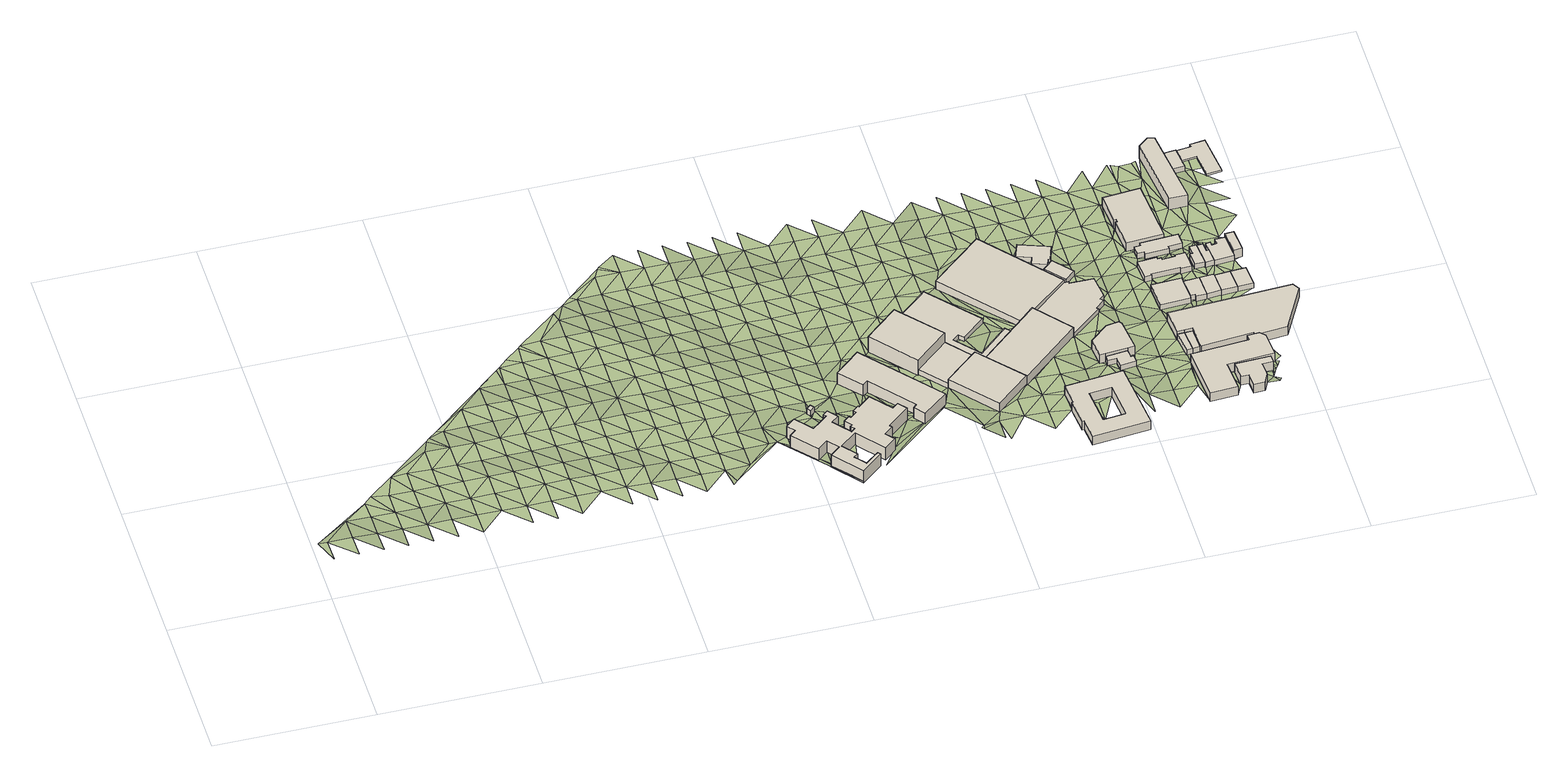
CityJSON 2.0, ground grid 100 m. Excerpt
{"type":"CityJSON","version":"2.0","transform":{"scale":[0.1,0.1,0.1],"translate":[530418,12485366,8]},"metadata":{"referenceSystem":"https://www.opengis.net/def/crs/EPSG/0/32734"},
"CityObjects":{
"building1":{"type":"Building","attributes":{"building":"yes","building:levels":1,"building_height":4.1,"plus_code":"4FRW3F95+X2P","ground_height":15.32,"roof_height":19.42},"geometry":[{"type":"Solid","lod":"1","boundaries":[[[[0,1,2,3]],[[1,4,5,2]],[[4,6,7,5]],[[6,0,3,7]],[[3,2,5,7]],[[6,4,1,0]]]]}]},
"building2":{"type":"Building","attributes":{"address":"Community House Salt River Road Salt River Cape Town","building":"civic","building:levels":3,"amenity":"community_centre","building_height":9.7,"plus_code":"4FRW3F95+V52","ground_height":16.1,"roof_height":25.8},"geometry":[{"type":"Solid","lod":"1","boundaries":[[[[8,9,10,11]],[[9,12,13,10]],[[12,14,15,13]],[[14,16,17,15]],[[16,18,19,17]],[[18,20,21,19]],[[20,22,23,21]],[[22,24,25,23]],[[24,26,27,25]],[[26,28,29,27]],[[28,30,31,29]],[[30,32,33,31]],[[32,34,35,33]],[[34,36,37,35]],[[36,38,39,37]],[[38,40,41,39]],[[40,42,43,41]],[[42,44,45,43]],[[44,46,47,45]],[[46,48,49,47]],[[48,50,51,49]],[[50,52,53,51]],[[52,54,55,53]],[[54,56,57,55]],[[56,58,59,57]],[[58,60,61,59]],[[60,62,63,61]],[[62,64,65,63]],[[64,66,67,65]],[[66,68,69,67]],[[68,70,71,69]],[[70,72,73,71]],[[72,74,75,73]],[[74,76,77,75]],[[76,78,79,77]],[[78,80,81,79]],[[80,82,83,81]],[[82,84,85,83]],[[84,86,87,85]],[[86,88,89,87]],[[88,90,91,89]],[[90,8,11,91]],[[11,10,13,15,17,19,21,23,25,27,29,31,33,35,37,39,41,43,45,47,49,51,53,55,57,59,61,63,65,67,69,71,73,75,77,79,81,83,85,87,89,91]],[[90,88,86,84,82,80,78,76,74,72,70,68,66,64,62,60,58,56,54,52,50,48,46,44,42,40,38,36,34,32,30,28,26,24,22,20,18,16,14,12,9,8]]]]}]},
"building3":{"type":"Building","attributes":{"address":"39 Salt River Road Salt River Cape Town","building":"retail","building:levels":3,"building_height":9.7,"plus_code":"4FRW3F95+X7G","ground_height":13.32,"roof_height":23.02},"geometry":[{"type":"Solid","lod":"1","boundaries":[[[[92,93,94,95]],[[93,96,97,94]],[[96,98,99,97]],[[98,100,101,99]],[[100,102,103,101]],[[102,104,105,103]],[[104,106,107,105]],[[106,92,95,107]],[[95,94,97,99,101,103,105,107]],[[106,104,102,100,98,96,93,92]]]]}]},
"building4":{"type":"Building","attributes":{"address":"33 Salt River Road Salt River Cape Town","building":"industrial","building:levels":4,"building_height":12.5,"plus_code":"4FRW3FC5+488","ground_height":12.86,"roof_height":25.36},"geometry":[{"type":"Solid","lod":"1","boundaries":[[[[108,109,110,111]],[[109,112,113,110]],[[112,114,115,113]],[[114,108,111,115]],[[111,110,113,115]],[[114,112,109,108]]]]}]},
"building5":{"type":"Building","attributes":{"building":"industrial","building:levels":1,"building_height":4.1,"plus_code":"4FRW3FC5+2CJ","ground_height":13.62,"roof_height":17.72},"geometry":[{"type":"Solid","lod":"1","boundaries":[[[[116,117,118,119]],[[117,120,121,118]],[[120,122,123,121]],[[122,116,119,123]],[[119,118,121,123]],[[122,120,117,116]]]]}]},
"building6":{"type":"Building","attributes":{"address":"10 Hopkins Street Salt River Cape Town","building":"industrial","building:levels":2,"building_height":6.9,"plus_code":"4FRW3F95+XF9","ground_height":14.45,"roof_height":21.35},"geometry":[{"type":"Solid","lod":"1","boundaries":[[[[124,125,126,127]],[[125,128,129,126]],[[128,130,131,129]],[[130,132,133,131]],[[132,124,127,133]],[[127,126,129,131,133]],[[132,130,128,125,124]]]]}]},
"building7":{"type":"Building","attributes":{"address":"Salt River Road Salt River Cape Town","building":"commercial","building:levels":1,"building_height":4.1,"plus_code":"4FRW3FC5+4FJ","ground_height":11.36,"roof_height":15.46},"geometry":[{"type":"Solid","lod":"1","boundaries":[[[[134,135,136,137]],[[135,138,139,136]],[[138,140,141,139]],[[140,142,143,141]],[[142,144,145,143]],[[144,146,147,145]],[[146,148,149,147]],[[148,150,151,149]],[[150,152,153,151]],[[152,154,155,153]],[[154,156,157,155]],[[156,134,137,157]],[[137,136,139,141,143,145,147,149,151,153,155,157]],[[156,154,152,150,148,146,144,142,140,138,135,134]]]]}]},
"building8":{"type":"Building","attributes":{"address":"10A Hopkins Street Salt River Cape Town","building":"industrial","building:levels":2,"building_height":6.9,"plus_code":"4FRW3FC5+2JW","ground_height":13.31,"roof_height":20.21},"geometry":[{"type":"Solid","lod":"1","boundaries":[[[[158,159,160,161]],[[159,162,163,160]],[[162,164,165,163]],[[164,166,167,165]],[[166,158,161,167]],[[161,160,163,165,167]],[[166,164,162,159,158]]]]}]},
"building9":{"type":"Building","attributes":{"address":"Best College 20 Durham Avenue Salt River Cape Town","building":"school","building:levels":2,"building_height":6.9,"plus_code":"4FRW3F95+RM5","ground_height":14.52,"roof_height":21.42},"geometry":[{"type":"Solid","lod":"1","boundaries":[[[[168,169,170,171]],[[169,172,173,170]],[[172,174,175,173]],[[174,176,177,175]],[[176,178,179,177]],[[178,180,181,179]],[[180,182,183,181]],[[182,168,171,183]],[[184,185,186,187]],[[185,188,189,186]],[[188,190,191,189]],[[190,184,187,191]],[[171,170,173,175,177,179,181,183],[187,186,189,191]],[[182,180,178,176,174,172,169,168],[190,188,185,184]]]]}]},
"building10":{"type":"Building","attributes":{"address":"Salt River","building":"industrial","building:levels":2,"building_height":6.9,"plus_code":"4FRW3FC5+6JV","ground_height":9.93,"roof_height":16.83},"geometry":[{"type":"Solid","lod":"1","boundaries":[[[[192,193,194,195]],[[193,196,197,194]],[[196,198,199,197]],[[198,200,201,199]],[[200,192,195,201]],[[195,194,197,199,201]],[[200,198,196,193,192]]]]}]},
"building11":{"type":"Building","attributes":{"address":"10 Durham Avenue Salt River Cape Town","building":"commercial","building:levels":1,"building_height":4.1,"plus_code":"4FRW3FC5+4QC","ground_height":10.79,"roof_height":14.89},"geometry":[{"type":"Solid","lod":"1","boundaries":[[[[202,203,204,205]],[[203,206,207,204]],[[206,208,209,207]],[[208,210,211,209]],[[210,212,213,211]],[[212,214,215,213]],[[214,216,217,215]],[[216,218,219,217]],[[218,220,221,219]],[[220,222,223,221]],[[222,202,205,223]],[[205,204,207,209,211,213,215,217,219,221,223]],[[222,220,218,216,214,212,210,208,206,203,202]]]]}]},
"building12":{"type":"Building","attributes":{"address":"16 Durham Avenue Salt River Cape Town","building":"commercial","building:levels":1,"building_height":4.1,"plus_code":"4FRW3F95+WRX","ground_height":13.42,"roof_height":17.52},"geometry":[{"type":"Solid","lod":"1","boundaries":[[[[224,225,226,227]],[[225,228,229,226]],[[228,230,231,229]],[[230,232,233,231]],[[232,234,235,233]],[[234,236,237,235]],[[236,238,239,237]],[[238,224,227,239]],[[227,226,229,231,233,235,237,239]],[[238,236,234,232,230,228,225,224]]]]}]},
"building13":{"type":"Building","attributes":{"address":"12 Hopkins Street Salt River Cape Town","building":"commercial","building:levels":2,"building_height":6.9,"plus_code":"4FRW3F95+XRP","ground_height":12.83,"roof_height":19.73},"geometry":[{"type":"Solid","lod":"1","boundaries":[[[[240,241,242,243]],[[241,244,245,242]],[[244,246,247,245]],[[246,248,249,247]],[[248,250,251,249]],[[250,252,253,251]],[[252,254,255,253]],[[254,240,243,255]],[[243,242,245,247,249,251,253,255]],[[254,252,250,248,246,244,241,240]]]]}]},
"building14":{"type":"Building","attributes":{"address":"Pick n Pay Express 2 Durham Avenue Salt River 0792 Cape Town Western Cape","building":"retail","building:levels":1,"building_height":4.1,"plus_code":"4FRW3FC5+8P9","ground_height":9.76,"roof_height":13.86},"geometry":[{"type":"Solid","lod":"1","boundaries":[[[[256,257,258,259]],[[257,260,261,258]],[[260,262,263,261]],[[262,264,265,263]],[[264,266,267,265]],[[266,268,269,267]],[[268,270,271,269]],[[270,256,259,271]],[[259,258,261,263,265,267,269,271]],[[270,268,266,264,262,260,257,256]]]]}]},
"building15":{"type":"Building","attributes":{"address":"Salt River","building":"retail","building:levels":1,"building_height":4.1,"plus_code":"4FRW3FC5+7Q4","ground_height":10.67,"roof_height":14.77},"geometry":[{"type":"Solid","lod":"1","boundaries":[[[[272,273,274,275]],[[273,276,277,274]],[[276,278,279,277]],[[278,272,275,279]],[[275,274,277,279]],[[278,276,273,272]]]]}]},
"building16":{"type":"Building","attributes":{"address":"25 Durham Avenue Salt River Cape Town","building":"retail","building:levels":1,"building_height":4.1,"plus_code":"4FRW3F96+X26","ground_height":12.39,"roof_height":16.49},"geometry":[{"type":"Solid","lod":"1","boundaries":[[[[280,281,282,283]],[[281,284,285,282]],[[284,286,287,285]],[[286,280,283,287]],[[283,282,285,287]],[[286,284,281,280]]]]}]},
"building17":{"type":"Building","attributes":{"address":"25A Durham Avenue Salt River Cape Town","building":"retail","building:levels":1,"building_height":4.1,"plus_code":"4FRW3F96+X28","ground_height":12.39,"roof_height":16.49},"geometry":[{"type":"Solid","lod":"1","boundaries":[[[[286,284,285,287]],[[284,288,289,285]],[[288,290,291,289]],[[290,286,287,291]],[[287,285,289,291]],[[290,288,284,286]]]]}]},
"building18":{"type":"Building","attributes":{"address":"27 Durham Avenue Salt River 7925 Cape Town","building":"retail","building:levels":2,"building_height":6.9,"plus_code":"4FRW3F96+V38","ground_height":12.96,"roof_height":19.86},"geometry":[{"type":"Solid","lod":"1","boundaries":[[[[292,293,294,295]],[[293,296,297,294]],[[296,298,299,297]],[[298,300,301,299]],[[300,302,303,301]],[[302,304,305,303]],[[304,306,307,305]],[[306,308,309,307]],[[308,292,295,309]],[[295,294,297,299,301,303,305,307,309]],[[308,306,304,302,300,298,296,293,292]]]]}]},
"building19":{"type":"Building","attributes":{"address":"17 Durham Avenue Salt River Cape Town","building":"commercial","building:levels":1,"building_height":4.1,"plus_code":"4FRW3FC6+428","ground_height":11.1,"roof_height":15.2},"geometry":[{"type":"Solid","lod":"1","boundaries":[[[[310,311,312,313]],[[311,314,315,312]],[[314,316,317,315]],[[316,318,319,317]],[[318,320,321,319]],[[320,310,313,321]],[[313,312,315,317,319,321]],[[320,318,316,314,311,310]]]]}]},
"building20":{"type":"Building","attributes":{"address":"Milky Lane","building":"warehouse","building:levels":2,"building_height":6.9,"plus_code":"4FRW3F96+R4G","ground_height":13.68,"roof_height":20.58},"geometry":[{"type":"Solid","lod":"1","boundaries":[[[[322,323,324,325]],[[323,326,327,324]],[[326,328,329,327]],[[328,330,331,329]],[[330,332,333,331]],[[332,334,335,333]],[[334,336,337,335]],[[336,338,339,337]],[[338,322,325,339]],[[325,324,327,329,331,333,335,337,339]],[[338,336,334,332,330,328,326,323,322]]]]}]},
"building21":{"type":"Building","attributes":{"address":"Durham Avenue Salt River Cape Town","building":"commercial","building:levels":1,"building_height":4.1,"plus_code":"4FRW3FC6+625","ground_height":10.66,"roof_height":14.76},"geometry":[{"type":"Solid","lod":"1","boundaries":[[[[340,341,342,343]],[[341,344,345,342]],[[344,346,347,345]],[[346,348,349,347]],[[348,350,351,349]],[[350,352,353,351]],[[352,354,355,353]],[[354,356,357,355]],[[356,358,359,357]],[[358,360,361,359]],[[360,362,363,361]],[[362,364,365,363]],[[364,366,367,365]],[[366,340,343,367]],[[343,342,345,347,349,351,353,355,357,359,361,363,365,367]],[[366,364,362,360,358,356,354,352,350,348,346,344,341,340]]]]}]},
"building22":{"type":"Building","attributes":{"address":"4 Chapel Street Salt River Cape Town","building":"house","building:levels":1,"building_height":4.1,"plus_code":"4FRW3FC6+439","ground_height":11.14,"roof_height":15.24},"geometry":[{"type":"Solid","lod":"1","boundaries":[[[[368,369,370,371]],[[369,372,373,370]],[[372,374,375,373]],[[374,376,377,375]],[[376,378,379,377]],[[378,368,371,379]],[[371,370,373,375,377,379]],[[378,376,374,372,369,368]]]]}]},
"building23":{"type":"Building","attributes":{"address":"9 Durham Avenue Salt River Cape Town","building":"commercial","building:levels":2,"building_height":6.9,"plus_code":"4FRW3FC6+92R","ground_height":9.15,"roof_height":16.05},"geometry":[{"type":"Solid","lod":"1","boundaries":[[[[380,381,382,383]],[[381,384,385,382]],[[384,386,387,385]],[[386,388,389,387]],[[388,390,391,389]],[[390,392,393,391]],[[392,394,395,393]],[[394,380,383,395]],[[383,382,385,387,389,391,393,395]],[[394,392,390,388,386,384,381,380]]]]}]},
"building24":{"type":"Building","attributes":{"address":"Durham Avenue Salt River Cape Town","building":"commercial","building:levels":1,"building_height":4.1,"plus_code":"4FRW3FC6+729","ground_height":10.27,"roof_height":14.37},"geometry":[{"type":"Solid","lod":"1","boundaries":[[[[396,397,398,399]],[[397,400,401,398]],[[400,402,403,401]],[[402,404,405,403]],[[404,406,407,405]],[[406,408,409,407]],[[408,410,411,409]],[[410,412,413,411]],[[412,414,415,413]],[[414,396,399,415]],[[399,398,401,403,405,407,409,411,413,415]],[[414,412,410,408,406,404,402,400,397,396]]]]}]},
"building25":{"type":"Building","attributes":{"address":"21 Homer Street Salt River Cape Town","building":"commercial","building:levels":2,"building_height":6.9,"plus_code":"4FRW3FC6+256","ground_height":11.89,"roof_height":18.79},"geometry":[{"type":"Solid","lod":"1","boundaries":[[[[416,417,418,419]],[[417,420,421,418]],[[420,422,423,421]],[[422,424,425,423]],[[424,426,427,425]],[[426,428,429,427]],[[428,430,431,429]],[[430,432,433,431]],[[432,434,435,433]],[[434,436,437,435]],[[436,416,419,437]],[[419,418,421,423,425,427,429,431,433,435,437]],[[436,434,432,430,428,426,424,422,420,417,416]]]]}]},
"building26":{"type":"Building","attributes":{"address":"6 Chapel Street Salt River Cape Town","building":"house","building:levels":1,"building_height":4.1,"plus_code":"4FRW3FC6+448","ground_height":11.14,"roof_height":15.24},"geometry":[{"type":"Solid","lod":"1","boundaries":[[[[368,378,379,371]],[[378,438,439,379]],[[438,440,441,439]],[[440,442,443,441]],[[442,368,371,443]],[[371,379,439,441,443]],[[442,440,438,378,368]]]]}]},
"building27":{"type":"Building","attributes":{"address":"Chapel Street Salt River Cape Town","building":"house","building:levels":1,"building_height":4.1,"plus_code":"4FRW3FC6+644","ground_height":10.72,"roof_height":14.82},"geometry":[{"type":"Solid","lod":"1","boundaries":[[[[444,445,446,447]],[[445,448,449,446]],[[448,450,451,449]],[[450,452,453,451]],[[452,454,455,453]],[[454,444,447,455]],[[447,446,449,451,453,455]],[[454,452,450,448,445,444]]]]}]},
"building28":{"type":"Building","attributes":{"address":"8 Chapel Street Salt River Cape Town","building":"house","building:levels":1,"building_height":4.1,"plus_code":"4FRW3FC6+457","ground_height":11.09,"roof_height":15.19},"geometry":[{"type":"Solid","lod":"1","boundaries":[[[[456,457,458,459]],[[457,460,461,458]],[[460,462,463,461]],[[462,456,459,463]],[[459,458,461,463]],[[462,460,457,456]]]]}]},
"building29":{"type":"Building","attributes":{"address":"Chapel Street Salt River Cape Town","building":"house","building:levels":1,"building_height":4.1,"plus_code":"4FRW3FC6+652","ground_height":10.27,"roof_height":14.37},"geometry":[{"type":"Solid","lod":"1","boundaries":[[[[464,465,466,467]],[[465,468,469,466]],[[468,470,471,469]],[[470,472,473,471]],[[472,474,475,473]],[[474,464,467,475]],[[467,466,469,471,473,475]],[[474,472,470,468,465,464]]]]}]},
"building30":{"type":"Building","attributes":{"address":"10 Chapel Street Salt River Cape Town","building":"house","building:levels":1,"building_height":4.1,"plus_code":"4FRW3FC6+467","ground_height":11.09,"roof_height":15.19},"geometry":[{"type":"Solid","lod":"1","boundaries":[[[[462,460,461,463]],[[460,476,477,461]],[[476,478,479,477]],[[478,462,463,479]],[[463,461,477,479]],[[478,476,460,462]]]]}]},
"building31":{"type":"Building","attributes":{"address":"13 Chapel Street Salt River Cape Town","building":"house","building:levels":1,"building_height":4.1,"plus_code":"4FRW3FC6+655","ground_height":10.03,"roof_height":14.13},"geometry":[{"type":"Solid","lod":"1","boundaries":[[[[480,481,482,483]],[[481,484,485,482]],[[484,486,487,485]],[[486,488,489,487]],[[488,490,491,489]],[[490,492,493,491]],[[492,494,495,493]],[[494,496,497,495]],[[496,498,499,497]],[[498,480,483,499]],[[483,482,485,487,489,491,493,495,497,499]],[[498,496,494,492,490,488,486,484,481,480]]]]}]},
"building32":{"type":"Building","attributes":{"address":"398 Percy Street Salt River Cape Town","building":"retail","building:levels":3,"building_height":9.7,"plus_code":"4FRW3FC6+F48","ground_height":7.52,"roof_height":17.22},"geometry":[{"type":"Solid","lod":"1","boundaries":[[[[500,501,502,503]],[[501,504,505,502]],[[504,506,507,505]],[[506,508,509,507]],[[508,500,503,509]],[[503,502,505,507,509]],[[508,506,504,501,500]]]]}]},
"building33":{"type":"Building","attributes":{"address":"Chapel Street Salt River Cape Town","building":"house","building:levels":2,"building_height":6.9,"plus_code":"4FRW3FC6+66G","ground_height":10.03,"roof_height":16.93},"geometry":[{"type":"Solid","lod":"1","boundaries":[[[[510,511,512,513]],[[511,486,514,512]],[[486,484,515,514]],[[484,510,513,515]],[[513,512,514,515]],[[484,486,511,510]]]]}]},
"building34":{"type":"Building","attributes":{"address":"Shell Select","building":"retail","building:levels":1,"building_height":4.1,"plus_code":"4FRW3FC6+G57","ground_height":8.07,"roof_height":12.17},"geometry":[{"type":"Solid","lod":"1","boundaries":[[[[516,517,518,519]],[[517,520,521,518]],[[520,522,523,521]],[[522,524,525,523]],[[524,526,527,525]],[[526,516,519,527]],[[519,518,521,523,525,527]],[[526,524,522,520,517,516]]]]}]},
"building35":{"type":"Building","attributes":{"building":"roof","building:levels":1,"building_height":1.3,"min_height":2.8,"plus_code":"4FRW3FC6+F7C","ground_height":8.07,"roof_height":13.47,"bottom_roof_height":12.17},"geometry":[{"type":"Solid","lod":"1","boundaries":[[[[518,519,528,529]],[[519,530,531,528]],[[530,532,533,531]],[[532,534,535,533]],[[534,536,537,535]],[[536,538,539,537]],[[538,540,541,539]],[[540,518,529,541]],[[529,528,531,533,535,537,539,541]],[[540,538,536,534,532,530,519,518]]]]}]},
"terrain1":{"type":"TINRelief","geometry":[{"type":"CompositeSurface","lod":"1","boundaries":[[[542,543,544]],[[544,543,545]],[[546,543,547]],[[543,546,545]],[[548,544,545]],[[546,549,545]],[[550,549,546]],[[549,551,545]],[[545,551,548]],[[551,549,552]],[[553,552,549]],[[551,554,548]],[[551,552,554]],[[554,555,548]],[[555,554,556]],[[552,557,554]],[[557,552,558]],[[556,559,555]],[[556,554,560]],[[560,554,557]],[[561,559,556]],[[556,560,561]],[[560,557,562]],[[557,563,564]],[[559,561,565]],[[560,562,561]],[[557,564,562]],[[561,566,565]],[[559,565,567]],[[561,562,566]],[[564,568,562]],[[566,569,565]],[[568,564,570]],[[567,565,569]],[[559,567,571]],[[562,572,566]],[[568,572,562]],[[569,566,573]],[[572,573,566]],[[568,570,574]],[[567,569,575]],[[572,568,574]],[[573,576,569]],[[575,571,567]],[[575,569,576]],[[573,572,577]],[[574,578,572]],[[571,575,579]],[[576,573,577]],[[572,578,577]],[[580,579,575]],[[580,581,579]],[[582,575,576]],[[578,574,583]],[[577,584,576]],[[583,574,585]],[[575,582,580]],[[582,576,584]],[[578,586,577]],[[581,580,587]],[[586,578,583]],[[584,577,588]],[[580,582,589]],[[588,577,586]],[[589,587,580]],[[584,590,582]],[[590,584,588]],[[586,583,591]],[[583,592,593]],[[582,594,589]],[[581,587,595]],[[586,591,588]],[[594,582,590]],[[583,593,591]],[[587,589,596]],[[590,588,597]],[[596,589,594]],[[588,591,597]],[[594,590,598]],[[587,596,599]],[[593,600,591]],[[597,598,590]],[[601,581,595]],[[587,599,595]],[[600,593,602]],[[596,594,603]],[[591,604,597]],[[594,598,605]],[[604,591,600]],[[596,603,599]],[[594,605,603]],[[598,597,606]],[[606,597,604]],[[595,599,607]],[[608,600,602]],[[598,609,605]],[[599,603,607]],[[600,608,604]],[[598,606,609]],[[610,595,607]],[[605,611,603]],[[606,604,612]],[[609,613,605]],[[595,610,601]],[[608,612,604]],[[603,611,607]],[[605,613,611]],[[609,606,614]],[[612,614,606]],[[607,615,610]],[[616,601,610]],[[617,613,609]],[[615,607,611]],[[618,612,608]],[[614,617,609]],[[616,610,619]],[[618,608,620]],[[610,615,619]],[[611,613,621]],[[612,622,614]],[[617,623,613]],[[622,612,618]],[[624,616,625]],[[615,611,621]],[[613,623,621]],[[619,625,616]],[[617,614,626]],[[614,622,626]],[[627,619,615]],[[623,617,628]],[[629,624,625]],[[627,615,621]],[[626,628,617]],[[625,619,630]],[[622,618,631]],[[632,633,618]],[[630,619,627]],[[621,623,634]],[[622,631,626]],[[623,628,635]],[[618,633,631]],[[629,625,636]],[[621,634,627]],[[636,625,630]],[[623,635,634]],[[636,637,629]],[[628,626,638]],[[638,626,631]],[[630,627,639]],[[636,640,637]],[[635,628,641]],[[627,634,639]],[[641,628,638]],[[636,630,642]],[[631,633,643]],[[644,645,633]],[[639,642,630]],[[646,634,635]],[[638,631,643]],[[635,641,647]],[[633,645,643]],[[640,636,648]],[[640,649,637]],[[634,646,639]],[[648,636,642]],[[635,647,646]],[[641,638,650]],[[643,651,638]],[[642,639,652]],[[640,648,653]],[[650,647,641]],[[646,652,639]],[[638,651,650]],[[645,654,643]],[[653,655,640]],[[649,640,655]],[[654,645,656]],[[648,642,657]],[[658,646,647]],[[652,659,642]],[[651,643,660]],[[647,650,658]],[[648,657,653]],[[657,642,659]],[[660,643,654]],[[652,646,661]],[[651,662,650]],[[646,658,663]],[[653,664,655]],[[662,651,660]],[[665,649,655]],[[659,652,661]],[[654,656,666]],[[664,653,657]],[[646,663,661]],[[650,667,658]],[[660,654,666]],[[662,667,650]],[[657,659,668]],[[655,669,665]],[[664,669,655]],[[663,658,670]],[[661,668,659]],[[660,671,662]],[[658,667,670]],[[664,657,672]],[[671,660,666]],[[663,673,661]],[[668,672,657]],[[665,669,674]],[[675,666,676]],[[674,677,665]],[[673,663,670]],[[678,669,664]],[[679,667,662]],[[671,680,662]],[[668,661,681]],[[672,678,664]],[[667,679,670]],[[682,666,675]],[[681,661,673]],[[679,662,680]],[[674,669,683]],[[666,682,671]],[[684,672,668]],[[678,683,669]],[[673,670,685]],[[677,674,686]],[[684,668,681]],[[680,671,687]],[[670,679,685]],[[672,688,678]],[[683,689,674]],[[682,687,671]],[[690,681,673]],[[672,684,688]],[[686,674,689]],[[685,690,673]],[[683,678,691]],[[679,680,692]],[[680,687,693]],[[694,677,686]],[[681,695,684]],[[682,675,696]],[[678,688,691]],[[679,692,685]],[[690,695,681]],[[680,693,692]],[[689,683,697]],[[682,698,687]],[[691,697,683]],[[688,684,699]],[[685,700,690]],[[695,701,684]],[[693,687,698]],[[700,685,692]],[[686,689,702]],[[688,699,691]],[[689,697,703]],[[684,701,699]],[[695,690,704]],[[696,698,682]],[[702,694,686]],[[702,689,703]],[[690,700,704]],[[697,691,705]],[[692,693,706]],[[693,698,707]],[[694,702,708]],[[701,695,709]],[[705,691,699]],[[700,692,706]],[[704,709,695]],[[706,693,707]],[[697,710,703]],[[708,702,711]],[[698,696,707]],[[712,699,701]],[[710,697,705]],[[700,713,704]],[[701,709,712]],[[713,700,706]],[[696,714,707]],[[702,703,715]],[[705,699,716]],[[703,710,717]],[[709,704,718]],[[714,696,719]],[[712,716,699]],[[711,702,715]],[[720,719,696]],[[717,715,703]],[[718,704,713]],[[721,707,714]],[[705,722,710]],[[723,706,707]],[[719,724,714]],[[709,725,712]],[[705,716,722]],[[706,723,713]],[[725,709,718]],[[707,721,723]],[[710,726,717]],[[721,714,727]],[[696,728,720]],[[716,712,729]],[[726,710,722]],[[718,713,730]],[[729,712,725]],[[713,723,730]],[[720,731,732]],[[733,715,717]],[[716,734,722]],[[726,735,717]],[[736,725,718]],[[721,727,737]],[[734,716,729]],[[715,733,738]],[[723,721,739]],[[731,740,732]],[[733,717,735]],[[730,736,718]],[[741,742,727]],[[743,726,722]],[[725,744,729]],[[722,734,743]],[[737,739,721]],[[737,727,742]],[[723,745,730]],[[736,744,725]],[[735,726,746]],[[723,739,745]],[[742,741,747]],[[726,743,746]],[[734,729,748]],[[730,749,736]],[[739,737,750]],[[744,751,729]],[[750,737,752]],[[749,730,745]],[[745,739,0]],[[737,742,753]],[[754,755,756]],[[733,735,757]],[[734,748,743]],[[752,737,753]],[[746,758,735]],[[729,751,748]],[[744,736,759]],[[733,757,760]],[[757,735,758]],[[736,749,759]],[[761,762,763]],[[746,743,764]],[[765,763,766]],[[763,767,761]],[[763,765,767]],[[753,768,752]],[[745,0,769]],[[752,769,0]],[[751,744,770]],[[764,743,748]],[[762,768,753]],[[765,766,771]],[[749,745,769]],[[767,765,772]],[[759,770,744]],[[762,761,773]],[[761,767,773]],[[774,758,746]],[[768,769,752]],[[751,775,748]],[[764,774,746]],[[762,773,776]],[[776,768,762]],[[749,777,759]],[[751,770,775]],[[773,778,779]],[[769,777,749]],[[779,776,773]],[[780,757,758]],[[748,781,764]],[[774,782,758]],[[768,776,783]],[[770,759,784]],[[781,748,775]],[[757,780,785]],[[768,786,769]],[[780,758,782]],[[784,759,777]],[[783,786,768]],[[774,764,787]],[[770,788,775]],[[789,777,769]],[[781,790,764]],[[783,791,786]],[[788,770,784]],[[782,774,787]],[[764,790,787]],[[792,769,786]],[[769,792,789]],[[793,794,795]],[[775,796,781]],[[786,791,797]],[[788,796,775]],[[798,784,777]],[[799,794,793]],[[789,798,777]],[[800,794,799]],[[780,782,801]],[[790,781,802]],[[787,803,782]],[[793,804,805]],[[797,806,786]],[[792,786,806]],[[806,789,792]],[[781,796,802]],[[801,807,780]],[[788,784,808]],[[801,782,803]],[[790,809,787]],[[50,800,799]],[[810,806,797]],[[790,802,809]],[[784,798,808]],[[810,797,811]],[[793,805,799]],[[796,788,812]],[[106,798,789]],[[813,806,810]],[[803,787,814]],[[815,810,811]],[[787,809,814]],[[812,788,808]],[[802,796,816]],[[803,817,801]],[[799,805,50]],[[813,810,818]],[[809,802,816]],[[803,814,817]],[[796,812,816]],[[819,805,804]],[[818,810,815]],[[815,50,820]],[[821,798,106]],[[822,801,823]],[[824,808,798]],[[818,815,820]],[[820,50,805]],[[823,801,817]],[[809,825,814]],[[816,826,809]],[[798,821,824]],[[812,808,827]],[[809,826,825]],[[817,814,828]],[[812,827,816]],[[821,106,829]],[[827,808,824]],[[830,824,821]],[[829,106,831]],[[814,825,828]],[[830,821,829]],[[823,817,832]],[[833,826,816]],[[834,831,106]],[[816,827,833]],[[817,828,832]],[[824,830,835]],[[825,826,836]],[[830,829,837]],[[834,805,819]],[[826,833,836]],[[837,829,831]],[[824,838,827]],[[823,832,839]],[[840,831,834]],[[825,841,828]],[[840,842,831]],[[831,842,837]],[[838,833,827]],[[825,836,841]],[[824,835,838]],[[830,108,835]],[[832,828,843]],[[819,844,834]],[[841,845,828]],[[834,846,840]],[[836,833,847]],[[840,846,842]],[[848,833,838]],[[846,837,842]],[[832,843,839]],[[844,819,849]],[[828,845,843]],[[844,846,834]],[[835,108,838]],[[836,847,841]],[[847,833,848]],[[849,850,851]],[[845,841,852]],[[853,849,851]],[[838,108,854]],[[847,852,841]],[[848,838,855]],[[851,856,853]],[[857,846,844]],[[844,849,857]],[[845,858,843]],[[852,859,845]],[[838,854,855]],[[849,853,857]],[[860,847,848]],[[858,861,843]],[[845,859,858]],[[860,848,855]],[[852,847,862]],[[853,863,864]],[[156,854,108]],[[859,852,862]],[[853,864,857]],[[847,860,862]],[[156,855,854]],[[858,859,865]],[[862,866,859]],[[867,857,864]],[[868,860,855]],[[156,869,855]],[[859,866,865]],[[860,868,862]],[[868,855,869]],[[870,871,872]],[[857,867,130]],[[872,871,873]],[[874,858,865]],[[875,866,862]],[[864,876,867]],[[132,130,877]],[[862,868,875]],[[878,864,879]],[[880,869,156]],[[869,880,868]],[[864,878,876]],[[881,872,873]],[[865,866,882]],[[156,883,880]],[[875,884,866]],[[130,867,876]],[[885,132,877]],[[156,886,883]],[[865,882,874]],[[866,884,882]],[[875,868,887]],[[872,881,886]],[[887,868,880]],[[878,879,888]],[[880,883,889]],[[890,130,876]],[[873,891,881]],[[892,884,875]],[[878,168,876]],[[886,889,883]],[[892,875,887]],[[888,168,878]],[[886,881,891]],[[877,893,885]],[[891,889,886]],[[882,884,894]],[[876,895,890]],[[884,892,896]],[[130,890,897]],[[880,889,893]],[[876,168,898]],[[888,899,168]],[[884,896,894]],[[895,876,898]],[[891,900,889]],[[198,887,880]],[[892,887,901]],[[891,885,900]],[[882,894,902]],[[893,889,900]],[[895,897,890]],[[901,896,892]],[[900,885,893]],[[168,903,898]],[[895,898,903]],[[130,897,158]],[[904,905,906]],[[198,901,887]],[[894,896,907]],[[896,901,908]],[[894,907,902]],[[895,909,897]],[[896,908,907]],[[910,906,905]],[[904,906,910]],[[895,903,909]],[[182,903,168]],[[908,901,198]],[[909,911,897]],[[911,158,897]],[[908,912,907]],[[912,908,198]],[[903,913,909]],[[914,911,909]],[[912,198,915]],[[916,917,907]],[[913,903,182]],[[914,909,913]],[[918,915,198]],[[916,907,912]],[[158,911,919]],[[911,914,919]],[[920,918,198]],[[913,921,914]],[[922,912,915]],[[918,923,915]],[[182,924,913]],[[198,925,920]],[[158,919,926]],[[912,922,916]],[[927,913,924]],[[928,929,182]],[[922,915,923]],[[920,930,918]],[[182,931,924]],[[923,918,930]],[[920,932,933]],[[182,929,931]],[[916,934,935]],[[926,919,936]],[[932,920,925]],[[158,926,937]],[[916,922,934]],[[234,924,931]],[[276,938,932]],[[932,925,276]],[[932,938,939]],[[940,923,930]],[[938,276,939]],[[922,923,940]],[[276,925,941]],[[236,224,238]],[[276,273,939]],[[942,931,929]],[[236,234,943]],[[944,929,945]],[[224,236,946]],[[947,926,936]],[[925,948,941]],[[236,943,946]],[[939,273,949]],[[234,931,942]],[[934,922,950]],[[951,949,273]],[[947,937,926]],[[256,940,930]],[[942,929,944]],[[952,948,953]],[[941,948,952]],[[940,950,922]],[[936,248,947]],[[234,954,943]],[[951,273,955]],[[956,941,952]],[[946,943,954]],[[957,937,958]],[[959,960,934]],[[947,248,246]],[[955,273,956]],[[951,955,256]],[[234,942,954]],[[952,953,216]],[[950,959,934]],[[937,947,961]],[[937,961,958]],[[944,945,962]],[[246,946,963]],[[216,956,952]],[[964,958,965]],[[256,966,940]],[[958,961,965]],[[946,954,963]],[[955,967,256]],[[968,947,246]],[[950,940,969]],[[970,942,944]],[[961,971,965]],[[968,961,947]],[[966,256,967]],[[971,216,965]],[[216,972,956]],[[955,956,973]],[[963,968,246]],[[940,966,969]],[[962,970,944]],[[954,942,974]],[[959,950,975]],[[972,216,971]],[[973,956,972]],[[976,967,955]],[[942,970,974]],[[977,959,975]],[[978,971,961]],[[950,969,975]],[[961,968,979]],[[280,963,954]],[[976,966,967]],[[974,962,980]],[[976,955,973]],[[974,981,954]],[[982,954,981]],[[970,962,974]],[[978,961,979]],[[954,982,280]],[[983,972,971]],[[984,968,963]],[[985,969,966]],[[984,963,280]],[[966,976,986]],[[983,971,978]],[[968,987,979]],[[981,974,988]],[[972,989,973]],[[982,981,280]],[[969,985,975]],[[987,968,984]],[[966,986,985]],[[974,990,988]],[[972,983,989]],[[316,978,979]],[[973,991,976]],[[979,987,316]],[[988,990,992]],[[993,994,975]],[[987,984,995]],[[978,996,983]],[[991,986,976]],[[975,985,993]],[[991,973,989]],[[978,316,996]],[[997,998,322]],[[989,983,999]],[[999,983,996]],[[995,984,1000]],[[338,997,322]],[[308,990,974]],[[985,986,1001]],[[1002,996,316]],[[987,995,1003]],[[986,991,1004]],[[991,989,1005]],[[316,1006,1002]],[[396,989,999]],[[985,1001,993]],[[1005,989,414]],[[986,1004,1001]],[[1002,1006,1007]],[[414,989,396]],[[1008,991,1005]],[[396,999,400]],[[991,1009,1004]],[[1003,995,1000]],[[991,1008,1009]],[[1006,316,1010]],[[1005,414,410]],[[364,400,999]],[[1011,1009,1008]],[[397,396,400]],[[1000,984,1012]],[[1008,1013,1011]],[[380,1004,1009]],[[338,1014,997]],[[993,1001,1015]],[[1007,1006,1016]],[[1004,380,1001]],[[414,412,410]],[[993,1015,1017]],[[306,990,308]],[[1003,1000,1018]],[[1006,1010,1019]],[[1003,1018,1020]],[[990,306,1021]],[[410,1022,1005]],[[362,360,364]],[[1019,1023,1006]],[[1020,1018,1024]],[[1016,1006,1023]],[[400,364,402]],[[1018,1000,1025]],[[332,1026,1027]],[[1028,1001,380]],[[1015,1001,1028]],[[1014,338,336]],[[364,360,402]],[[1027,1026,1029]],[[1030,360,358]],[[1012,1025,1000]],[[1027,1031,332]],[[368,1010,369]],[[334,332,1031]],[[1010,368,1019]],[[358,1032,1030]],[[1031,1027,1033]],[[1029,1034,1027]],[[360,1030,402]],[[334,1031,1033]],[[1023,1019,1035]],[[1033,1036,334]],[[1036,336,334]],[[1019,368,1035]],[[1037,1015,1028]],[[1028,380,394]],[[410,408,1022]],[[1021,306,1038]],[[336,1036,1039]],[[304,1038,306]],[[1039,1014,336]],[[1040,1025,1012]],[[402,1030,1041]],[[1042,1015,1037]],[[404,402,406]],[[1014,1039,1043]],[[1012,984,434]],[[1035,368,1044]],[[402,1041,406]],[[1035,1045,452]],[[1035,452,1041]],[[1044,1045,1035]],[[302,1014,1046]],[[394,1037,1028]],[[1044,368,442]],[[1022,408,1047]],[[1022,1047,394]],[[452,450,1041]],[[1040,1012,1048]],[[1041,448,406]],[[1044,1049,1045]],[[450,448,1041]],[[304,1050,1038]],[[1037,1051,1052]],[[1053,394,1047]],[[1054,1044,442]],[[1055,408,406]],[[448,1055,406]],[[1049,1044,1054]],[[1056,1037,394]],[[1053,1057,394]],[[1058,1053,1047]],[[440,462,442]],[[1047,408,1059]],[[1037,1056,1051]],[[1048,1012,1060]],[[448,445,1055]],[[1054,442,462]],[[394,1057,1056]],[[1057,1053,1058]],[[1058,1047,1059]],[[1059,408,1055]],[[474,1055,445]],[[1061,1051,1056]],[[1062,474,1063]],[[1055,474,1062]],[[1056,1057,1058]],[[1063,1064,1062]],[[462,1065,1054]],[[1055,1062,494]],[[1061,1056,1066]],[[1055,494,488]],[[1059,1067,1058]],[[1068,1056,1058]],[[1065,1069,1054]],[[1059,1055,1070]],[[1071,1072,494]],[[1065,462,478]],[[1072,488,494]],[[488,1070,1055]],[[1067,1073,1058]],[[1067,1059,1073]],[[478,1069,1065]],[[1059,1074,1073]],[[1074,1059,1070]],[[1070,488,486]],[[1075,1076,1069]],[[511,1070,486]],[[1077,1073,1078]],[[1074,1079,1073]],[[1080,1073,1077]],[[1081,1078,1073]],[[1082,1077,1078]],[[1079,1081,1073]],[[1083,1074,1070]],[[1081,526,1078]],[[1074,1083,1079]],[[1081,1084,526]],[[516,526,1084]],[[1081,1079,1085]],[[516,1084,1086]],[[1084,1081,1087]],[[1086,1084,1088]]]}]}
},
"vertices":[
[3080,710,81],[3051,687,81],[3051,687,122],[3080,710,122],[3071,663,81],[3071,663,122],[3099,687,81],[3099,687,122],
[2941,561,89],[2884,513,89],[2884,513,186],[2941,561,186],[2924,466,89],[2924,466,186],[2884,434,89],[2884,434,186],[3013,280,89],[3013,280,186],[3077,333,89],[3077,333,186],[3133,265,89],[3133,265,186],[3070,213,89],[3070,213,186],[3219,36,89],[3219,36,186],[3353,147,89],[3353,147,186],[3339,164,89],[3339,164,186],[3254,94,89],[3254,94,186],[3197,161,89],[3197,161,186],[3223,182,89],[3223,182,186],[3151,268,89],[3151,268,186],[3254,354,89],[3254,354,186],[3393,187,89],[3393,187,186],[3466,248,89],[3466,248,186],[3421,301,89],[3421,301,186],[3477,347,89],[3477,347,186],[3465,360,89],[3465,360,186],[3602,474,89],[3602,474,186],[3557,528,89],[3557,528,186],[3521,498,89],[3521,498,186],[3413,625,89],[3413,625,186],[3336,561,89],[3336,561,186],[3330,568,89],[3330,568,186],[3291,536,89],[3291,536,186],[3305,519,89],[3305,519,186],[3265,486,89],[3265,486,186],[3255,498,89],[3255,498,186],[3218,467,89],[3218,467,186],[3254,424,89],[3254,424,186],[3242,415,89],[3242,415,186],[3262,390,89],[3262,390,186],[3238,370,89],[3238,370,186],[3149,476,89],[3149,476,186],[3195,514,89],[3195,514,186],[3145,575,89],[3145,575,186],[3114,549,89],[3114,549,186],[3127,534,89],[3127,534,186],[3030,454,89],[3030,454,186],
[3292,893,61],[3413,757,61],[3413,757,158],[3292,893,158],[3443,782,61],[3443,782,158],[3668,516,61],[3668,516,158],[3645,496,61],[3645,496,158],[3699,430,61],[3699,430,158],[3857,558,61],[3857,558,158],[3450,1029,61],[3450,1029,158],
[3744,1291,57],[3540,1115,57],[3540,1115,182],[3744,1291,182],[3769,847,57],[3769,847,182],[3978,1027,57],[3978,1027,182],
[3769,847,65],[3906,688,65],[3906,688,106],[3769,847,106],[4116,868,65],[4116,868,106],[3978,1027,65],[3978,1027,106],
[4116,868,73],[3906,688,73],[3906,688,142],[4116,868,142],[4143,412,73],[4143,412,142],[4355,597,73],[4355,597,142],[4158,820,73],[4158,820,142],
[3744,1291,42],[3978,1027,42],[3978,1027,83],[3744,1291,83],[4116,868,42],[4116,868,83],[4158,820,42],[4158,820,83],[4392,1026,42],[4392,1026,83],[4353,1071,42],[4353,1071,83],[4169,904,42],[4169,904,83],[4036,1056,42],[4036,1056,83],[4077,1087,42],[4077,1087,83],[4103,1058,42],[4103,1058,83],[4248,1181,42],[4248,1181,83],[3977,1488,42],[3977,1488,83],
[4728,925,61],[4540,1147,61],[4540,1147,130],[4728,925,130],[4464,1079,61],[4464,1079,130],[4171,821,61],[4171,821,130],[4355,597,61],[4355,597,130],
[4546,454,74],[4560,314,74],[4560,314,143],[4546,454,143],[4550,313,74],[4550,313,143],[4567,143,74],[4567,143,143],[4581,144,74],[4581,144,143],[4594,6,74],[4594,6,143],[4954,42,74],[4954,42,143],[4909,490,74],[4909,490,143],[4667,356,74],[4806,370,74],[4806,370,143],[4667,356,143],[4829,140,74],[4829,140,143],[4690,126,74],[4690,126,143],
[4464,1079,28],[4540,1147,28],[4540,1147,97],[4464,1079,97],[4787,1354,28],[4787,1354,97],[4386,1820,28],[4386,1820,97],[4063,1544,28],[4063,1544,97],
[4540,1147,36],[4728,925,36],[4728,925,77],[4540,1147,77],[4923,1089,36],[4923,1089,77],[4914,1100,36],[4914,1100,77],[4972,1149,36],[4972,1149,77],[4956,1167,36],[4956,1167,77],[4982,1188,36],[4982,1188,77],[4964,1340,36],[4964,1340,77],[4816,1341,36],[4816,1341,77],[4815,1355,36],[4815,1355,77],[4787,1354,36],[4787,1354,77],
[4988,683,63],[4851,669,63],[4851,669,104],[4988,683,104],[4855,631,63],[4855,631,104],[4911,636,63],[4911,636,104],[4918,574,63],[4918,574,104],[5015,584,63],[5015,584,104],[5010,632,63],[5010,632,104],[4994,631,63],[4994,631,104],
[4851,669,57],[4988,683,57],[4988,683,126],[4851,669,126],[5033,687,57],[5033,687,126],[5009,891,57],[5009,891,126],[4995,907,57],[4995,907,126],[4918,895,57],[4918,895,126],[4802,795,57],[4802,795,126],[4815,667,57],[4815,667,126],
[4798,1674,26],[4607,1741,26],[4607,1741,67],[4798,1674,67],[4573,1647,26],[4573,1647,67],[4664,1615,26],[4664,1615,67],[4646,1565,26],[4646,1565,67],[4738,1533,26],[4738,1533,67],[4752,1573,26],[4752,1573,67],[4761,1570,26],[4761,1570,67],
[4870,1432,35],[4767,1550,35],[4767,1550,76],[4870,1432,76],[4704,1495,35],[4704,1495,76],[4806,1377,35],[4806,1377,76],
[5306,749,52],[5323,606,52],[5323,606,93],[5306,749,93],[5361,609,52],[5361,609,93],[5349,751,52],[5349,751,93],
[5406,614,52],[5406,614,93],[5400,753,52],[5400,753,93],
[5330,537,58],[5354,191,58],[5354,191,127],[5330,537,127],[5524,202,58],[5524,202,127],[5511,393,58],[5511,393,127],[5804,414,58],[5804,414,127],[5793,573,58],[5793,573,127],[5762,604,58],[5762,604,127],[5688,599,58],[5688,599,127],[5691,563,58],[5691,563,127],
[5466,1052,39],[5458,1179,39],[5458,1179,80],[5466,1052,80],[5457,1209,39],[5457,1209,80],[5270,1200,39],[5270,1200,80],[5278,1024,39],[5278,1024,80],[5465,1033,39],[5465,1033,80],
[5558,269,65],[5612,271,65],[5612,271,134],[5558,269,134],[5616,186,65],[5616,186,134],[5686,189,65],[5686,189,134],[5713,247,65],[5713,247,134],[5709,339,65],[5709,339,134],[5776,342,65],[5776,342,134],[5774,391,65],[5774,391,134],[5553,383,65],[5553,383,134],
[5252,1276,35],[5297,1279,35],[5297,1279,76],[5252,1276,76],[5297,1288,35],[5297,1288,76],[5474,1299,35],[5474,1299,76],[5474,1287,35],[5474,1287,76],[5542,1291,35],[5542,1291,76],[5535,1412,35],[5535,1412,76],[5469,1408,35],[5469,1408,76],[5470,1397,35],[5470,1397,76],[5389,1392,35],[5389,1392,76],[5388,1406,35],[5388,1406,76],[5365,1404,35],[5365,1404,76],[5364,1417,35],[5364,1417,76],[5244,1409,35],[5244,1409,76],
[5556,1185,40],[5458,1179,40],[5458,1179,81],[5556,1185,81],[5466,1052,40],[5466,1052,81],[5499,1054,40],[5499,1054,81],[5500,1037,40],[5500,1037,81],[5564,1041,40],[5564,1041,81],
[5184,1966,20],[5199,1768,20],[5199,1768,89],[5184,1966,89],[5215,1770,20],[5215,1770,89],[5217,1751,20],[5217,1751,89],[5204,1749,20],[5204,1749,89],[5219,1563,20],[5219,1563,89],[5451,1581,20],[5451,1581,89],[5418,1985,20],[5418,1985,89],
[5264,1481,31],[5307,1483,31],[5307,1483,72],[5264,1481,72],[5308,1464,31],[5308,1464,72],[5453,1472,31],[5453,1472,72],[5452,1491,31],[5452,1491,72],[5540,1495,31],[5540,1495,72],[5535,1574,31],[5535,1574,72],[5301,1561,31],[5301,1561,72],[5302,1541,31],[5302,1541,72],[5261,1539,31],[5261,1539,72],
[5306,749,47],[5349,751,47],[5349,751,116],[5306,749,116],[5400,753,47],[5400,753,116],[5406,614,47],[5406,614,116],[5407,593,47],[5407,593,116],[5733,621,47],[5733,621,116],[5734,602,47],[5734,602,116],[5936,618,47],[5936,618,116],[6086,909,47],[6086,909,116],[6059,952,47],[6059,952,116],[5291,914,47],[5291,914,116],
[5654,1048,40],[5654,1048,81],[5647,1182,40],[5647,1182,81],[5646,1190,40],[5646,1190,81],
[5625,1306,36],[5612,1456,36],[5612,1456,76],[5625,1306,76],[5571,1454,36],[5571,1454,76],[5576,1394,36],[5576,1394,76],[5556,1393,36],[5556,1393,76],[5562,1303,36],[5562,1303,76],
[5647,1182,39],[5654,1048,39],[5654,1048,80],[5647,1182,80],[5753,1053,39],[5753,1053,80],[5743,1188,39],[5743,1188,80],
[5612,1456,31],[5625,1306,31],[5625,1306,72],[5612,1456,72],[5681,1310,31],[5681,1310,72],[5674,1401,31],[5674,1401,72],[5657,1400,31],[5657,1400,72],[5652,1459,31],[5652,1459,72],
[5851,1057,39],[5851,1057,80],[5841,1194,39],[5841,1194,80],
[5681,1310,29],[5805,1316,29],[5805,1316,70],[5681,1310,70],[5805,1333,29],[5805,1333,70],[5793,1480,29],[5793,1480,70],[5732,1479,29],[5732,1479,70],[5732,1443,29],[5732,1443,70],[5700,1437,29],[5700,1437,70],[5700,1463,29],[5700,1463,70],[5671,1459,29],[5671,1459,70],[5674,1401,29],[5674,1401,70],
[5606,2356,3],[5564,2367,3],[5564,2367,100],[5606,2356,100],[5502,2314,3],[5502,2314,100],[5552,1846,3],[5552,1846,100],[5669,1848,3],[5669,1848,100],
[5858,1337,29],[5846,1484,29],[5846,1484,98],[5858,1337,98],[5793,1480,98],[5805,1333,98],
[5723,2169,9],[5714,2259,9],[5714,2259,50],[5723,2169,50],[5713,2277,9],[5713,2277,50],[5629,2269,9],[5629,2269,50],[5643,2128,9],[5643,2128,50],[5727,2136,9],[5727,2136,50],
[5723,2169,63],[5714,2259,63],[5814,2179,50],[5814,2179,63],[5831,2021,50],[5831,2021,63],[5924,2031,50],[5924,2031,63],[5894,2298,50],[5894,2298,63],[5801,2288,50],[5801,2288,63],[5804,2269,50],[5804,2269,63],
[62,182,140],[62,332,134],[7,333,134],[213,482,123],[213,332,134],[213,182,140],[360,601,117],[363,332,130],[363,182,140],[363,482,122],[513,332,127],[513,182,136],[513,482,121],[410,648,117],[513,632,116],[663,332,127],[663,182,134],[564,778,114],[663,482,120],[663,632,117],[813,482,119],[813,182,132],[813,332,126],[663,782,115],[813,632,117],[813,932,112],[964,332,124],[813,782,112],[964,182,130],[846,1024,98],[964,482,119],[964,632,115],[1114,332,123],[964,932,109],[964,782,109],[1114,632,117],[1114,482,121],[872,1047,98],[964,1082,98],[924,1091,98],[1114,932,109],[1264,332,123],[1114,782,109],[1264,182,128],[1264,482,124],[1114,1232,98],[1264,632,120],[1114,1082,100],[1264,782,111],[1414,482,123],[1414,182,125],[1414,332,126],[1264,932,112],[1264,1382,89],[1264,1082,102],[1414,632,117],[1414,782,109],[1264,1232,99],[1564,332,126],[1399,1505,82],[1564,182,125],[1414,1082,103],[1564,482,123],[1414,932,109],[1564,632,117],[1414,1232,97],[1715,332,123],[1564,782,109],[1414,1382,87],[1564,1082,103],[1715,482,119],[1564,932,109],[1715,632,113],[1564,1232,97],[1422,1524,82],[1715,782,109],[1865,332,124],[1564,1382,87],[1865,182,124],[1715,1082,103],[1865,482,120],[1715,932,109],[1481,1576,82],[1564,1532,82],[1865,632,110],[1715,1232,95],[1865,782,109],[1573,1656,79],[1715,1382,86],[2015,482,115],[2015,182,120],[2015,332,119],[1865,1082,101],[1865,932,109],[1715,1532,83],[1590,1671,79],[2015,632,107],[1865,1232,92],[1715,1682,79],[2015,782,108],[1865,1382,89],[2165,482,108],[2165,182,115],[2165,332,113],[2015,1082,101],[2015,932,108],[1865,1532,84],[1849,1889,71],[2165,782,103],[2165,632,104],[2015,1232,92],[1865,1682,78],[2315,332,108],[1865,1832,71],[2315,182,111],[2015,1532,86],[2165,932,103],[2015,1382,91],[2315,482,104],[2165,1232,93],[2315,632,103],[2165,1082,98],[2015,1682,80],[1920,1949,61],[2465,332,104],[2315,782,101],[2165,1382,92],[2015,1832,73],[2315,932,101],[2465,482,101],[2165,1532,88],[2315,1082,94],[2015,1982,59],[2505,223,112],[2483,199,112],[1979,2001,59],[2165,1682,79],[2465,782,97],[2465,632,99],[2315,1232,93],[2615,332,108],[2165,1832,68],[2315,1382,88],[2465,932,97],[2165,2132,56],[2615,482,98],[2315,1532,82],[2165,1982,58],[2465,1082,92],[2315,1682,74],[2615,782,93],[2615,632,95],[2197,2194,56],[2465,1232,89],[2818,485,102],[2315,1832,63],[2766,482,102],[2465,1532,77],[2615,932,93],[2465,1382,81],[2315,2132,57],[2315,1982,60],[2615,1082,91],[2465,1682,72],[2766,782,84],[2766,632,91],[2210,2205,56],[2615,1232,87],[2465,1832,61],[2315,2282,57],[2615,1382,79],[2766,932,84],[2884,513,102],[2465,2132,59],[2615,1532,73],[2465,1982,61],[2766,1082,85],[2884,434,102],[3013,280,109],[2916,632,91],[2615,1682,65],[2916,782,84],[2924,466,102],[2766,1232,78],[2615,1832,61],[2941,561,91],[3215,15,122],[2766,1382,68],[2916,932,84],[3070,213,119],[3077,333,109],[2615,2132,55],[2766,1532,62],[2615,1982,61],[2916,1082,85],[3066,632,93],[2465,2282,59],[3051,687,93],[3133,265,109],[3030,454,103],[3114,549,103],[2766,1682,60],[2916,1232,78],[3066,782,81],[2766,1832,62],[3127,534,103],[2916,1532,62],[3066,932,81],[3071,663,93],[2916,1382,68],[3099,687,93],[3145,575,92],[3254,354,107],[3151,268,107],[3223,182,112],[2766,2132,48],[2766,1982,58],[3066,1082,76],[2615,2282,55],[3216,482,102],[3195,514,102],[3149,476,102],[2916,1682,60],[3242,415,102],[3238,370,107],[3218,467,102],[3216,632,92],[3216,782,83],[3066,1232,73],[3262,390,107],[3254,424,102],[3255,498,102],[2916,1832,62],[3066,1382,64],[3291,536,102],[3216,932,83],[3265,486,102],[3305,519,98],[2916,2132,48],[3066,1532,59],[2916,1982,58],[3330,568,92],[3216,1082,70],[2766,2282,48],[3366,632,92],[3066,1832,61],[3216,1232,68],[3292,893,82],[3066,1682,60],[3336,561,92],[3366,782,82],[3466,248,109],[3477,347,100],[3421,301,103],[3216,1382,63],[3413,625,92],[3366,1082,64],[3517,332,100],[3465,360,100],[3066,2132,45],[3216,1532,58],[3066,1982,51],[3383,124,108],[3699,430,89],[3413,757,82],[2916,2282,48],[3366,1232,62],[3216,1682,58],[3517,632,88],[3521,498,97],[3366,1382,58],[3443,782,76],[3216,1832,56],[3557,528,97],[3366,1532,56],[3216,1982,46],[3668,516,89],[3837,519,87],[3645,496,89],[3517,1082,62],[3066,2282,45],[3216,2132,43],[3517,1232,58],[3366,1832,49],[3366,1682,54],[3517,1382,55],[3366,1982,43],[3667,932,72],[3540,1115,61],[3667,782,72],[3366,2132,41],[3517,1532,54],[3857,558,87],[3667,1232,56],[3517,1682,50],[3769,847,71],[3667,1382,52],[3366,2282,41],[3817,632,76],[3517,1832,45],[3817,782,71],[3517,2132,39],[3967,482,84],[3517,1982,41],[3906,688,75],[3667,1682,48],[3667,1532,50],[4021,309,93],[4006,296,93],[4014,286,93],[3667,1832,43],[4117,332,84],[3817,1382,49],[3817,1532,45],[4117,182,89],[4143,412,80],[3667,2132,39],[3667,1982,39],[3817,1682,44],[3517,2282,39],[3817,1832,41],[4149,166,89],[4268,332,84],[3817,2132,36],[3817,1982,38],[4268,482,80],[3967,1682,39],[3967,1532,42],[4077,1087,65],[4036,1056,65],[4103,1058,65],[4169,904,73],[3817,2282,36],[3967,1832,36],[4418,482,76],[4171,821,73],[4418,332,80],[4418,182,85],[4063,1544,44],[4268,1082,65],[3967,2132,34],[4117,1382,52],[3967,1982,34],[4392,1026,62],[4248,1181,58],[4117,1682,36],[4550,313,78],[4268,1232,58],[4418,632,73],[4353,1071,62],[4117,1832,30],[4464,1079,62],[4117,2132,27],[4568,632,68],[4117,1982,27],[4568,782,66],[4568,482,73],[4560,314,78],[4418,1082,62],[4268,1832,30],[4117,2282,27],[4718,482,75],[4667,356,78],[4718,182,80],[4718,332,78],[4268,2132,27],[4268,1982,27],[4718,632,68],[4806,370,77],[4718,782,61],[4418,1982,24],[4855,631,70],[4815,667,70],[4418,1832,28],[4418,2132,22],[4268,2282,27],[4568,1682,28],[4802,795,59],[4573,1647,28],[4851,669,70],[4568,1982,21],[4568,1832,24],[4918,574,70],[4787,1354,47],[4868,932,59],[4911,636,70],[5019,182,73],[5019,332,71],[4607,1741,28],[5019,482,67],[4646,1565,35],[4664,1615,27],[4568,2132,18],[4418,2282,22],[4918,895,59],[4923,1089,56],[4718,1532,35],[4738,1533,35],[4718,1832,23],[4806,1377,38],[5169,482,61],[5019,632,63],[5169,332,65],[5169,182,69],[5033,687,63],[5019,932,57],[4815,1355,38],[4752,1573,35],[4718,1982,21],[4761,1570,35],[4868,1382,38],[4816,1341,38],[5169,632,57],[4868,1532,31],[4870,1432,38],[4914,1100,56],[4972,1149,48],[4718,2132,17],[4568,2282,18],[5019,1082,48],[5319,332,64],[5169,782,53],[4956,1167,45],[4982,1188,45],[4868,1832,23],[4868,1682,26],[5169,932,53],[4868,1982,22],[5319,482,61],[5019,1232,45],[5019,1382,36],[5019,1532,30],[5330,537,61],[4868,2132,18],[5019,1682,27],[4718,2282,17],[5169,1232,40],[5169,1082,45],[5354,191,68],[5323,606,57],[5319,632,57],[5169,1382,36],[5291,914,52],[5019,1982,19],[5019,1832,23],[5278,1024,43],[5361,609,57],[5169,1532,32],[5407,593,58],[5169,1682,28],[5406,614,58],[5019,2132,15],[4868,2282,18],[5319,932,52],[5252,1276,39],[5511,393,65],[5524,202,67],[5244,1409,36],[5469,932,52],[5169,1982,20],[5297,1279,39],[5465,1033,47],[5169,1832,24],[5219,1563,32],[5319,1232,39],[5297,1288,39],[5204,1749,28],[5199,1768,24],[5457,1209,40],[5215,1770,24],[5619,932,52],[5217,1751,28],[5804,414,63],[5169,2132,15],[5474,1299,40],[5149,2279,15],[5500,1037,47],[5469,1232,40],[5466,1052,47],[5733,621,58],[5451,1581,31],[5474,1287,40],[5499,1054,47],[5564,1041,47],[5713,247,69],[5762,287,65],[5319,1982,22],[5790,244,69],[5469,1408,36],[5770,332,65],[5470,1397,36],[5777,316,65],[5802,267,65],[5542,1291,40],[5796,352,65],[5319,2132,18],[5734,602,58],[5809,372,65],[5654,1048,47],[5535,1412,36],[5298,2289,18],[5828,409,63],[5619,1232,40],[5562,1303,40],[5848,445,62],[5469,1682,27],[5753,1053,45],[5625,1306,40],[5936,618,57],[5362,2264,18],[5319,2282,18],[5469,1832,24],[5681,1310,36],[5619,1532,31],[5469,2132,15],[5469,1982,20],[5552,1846,24],[5619,1682,27],[5851,1057,43],[5441,2270,15],[5671,1459,31],[5657,1400,36],[5674,1401,36],[5770,1232,39],[5469,2282,15],[5619,1832,24],[5502,2314,15],[5805,1316,36],[5770,1532,29],[5700,1437,36],[5732,1443,36],[5669,1848,24],[5770,1682,27],[5858,1337,35],[5805,1333,36],[5619,2282,15],[5643,2128,15],[5770,1832,22],[5606,2356,15],[5770,1982,15],[5629,2269,15],[5920,1682,28],[5770,2132,9],[5920,1832,20],[5770,2282,9],[5920,1982,13],[5920,2132,7]
]}
